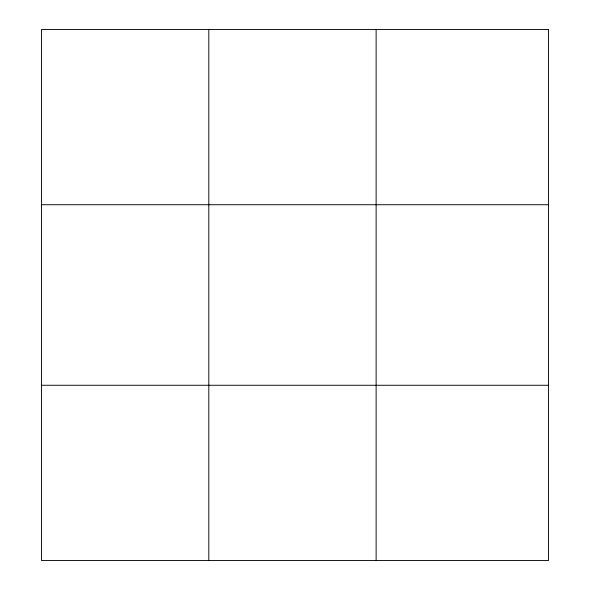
<?xml version="1.0" encoding="UTF-8"?>
<svg xmlns="http://www.w3.org/2000/svg" width="590" height="590" viewBox="0 0 590 590"><rect width="100%" height="100%" fill="white"/><g stroke="black" fill="none" stroke-linecap="round" stroke-linejoin="round"><path stroke-width="0.89" d="M208.808 29.5L208.808 560.5M376.125 29.5L376.125 560.5M41.484 204.73L548.516 204.73M41.484 385.27L548.516 385.27M548.516 29.5L548.516 560.5L41.484 560.5L41.484 29.5L548.516 29.5"/></g></svg>
